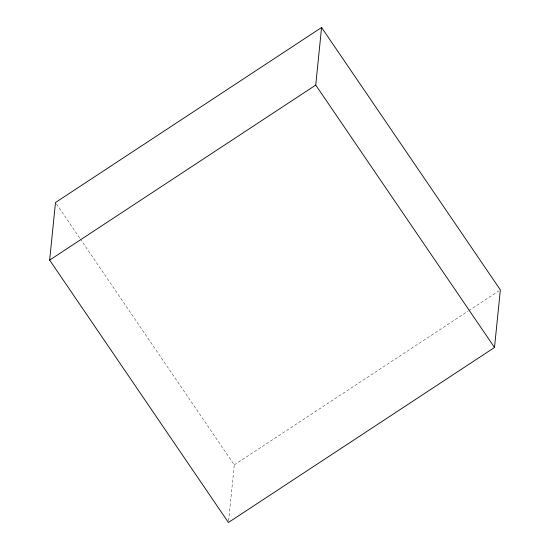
<?xml version="1.0" encoding="UTF-8"?>
<svg xmlns="http://www.w3.org/2000/svg" width="550" height="550" viewBox="0 0 550 550"><rect width="100%" height="100%" fill="white"/><g stroke="black" fill="none" stroke-linecap="round" stroke-linejoin="round"><path stroke-width="0.41" stroke-dasharray="2.75 2.06" d="M228.587 520.809L234.266 464.915L80.616 239.401M234.266 464.915L468.084 311.128M468.799 310.654L498.926 290.84M56.458 203.94L80.135 238.686"/><path stroke-width="0.82" d="M49.644 260.102L55.488 202.524L321.585 27.5L500.356 289.898L494.512 347.476L228.415 522.5L49.644 260.102L315.734 85.085L321.585 27.5M315.734 85.085L494.512 347.476"/></g></svg>
